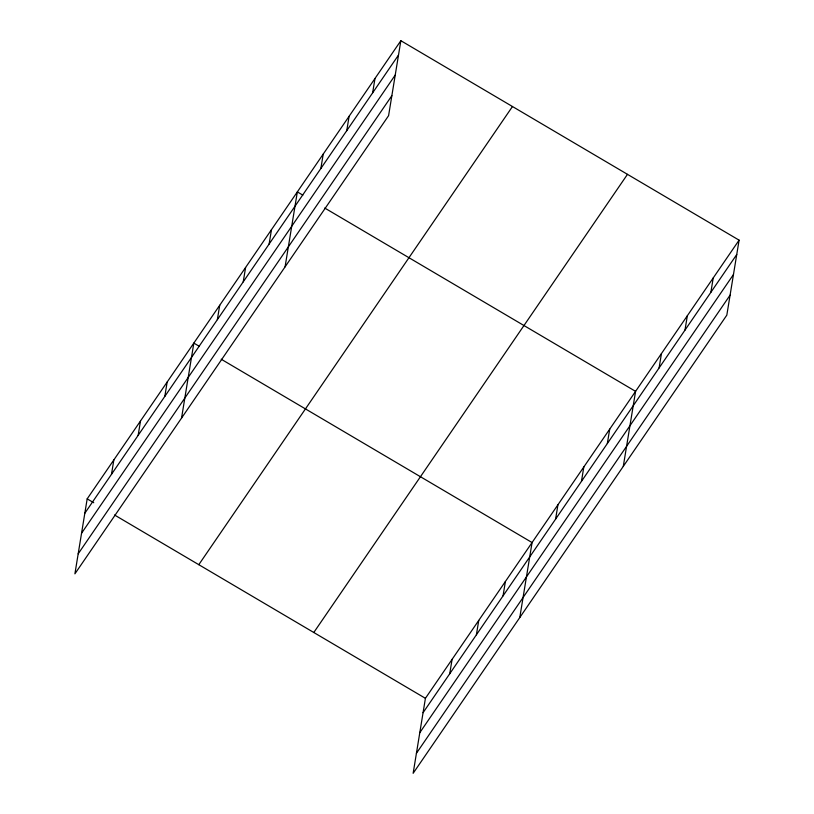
<?xml version="1.0" encoding="UTF-8"?>
<svg xmlns="http://www.w3.org/2000/svg" width="814" height="814" viewBox="0 0 814 814"><rect width="100%" height="100%" fill="white"/><g stroke="black" fill="none" stroke-linecap="round" stroke-linejoin="round"><path stroke-width="1.22" d="M400.854 40.7L87.179 498.86L74.908 573.839L388.583 115.68L400.854 40.7L739.092 240.161L726.821 315.14L413.146 773.3L425.417 698.32L739.092 240.161M111.487 474.287L113.848 459.92M138.156 435.348L140.507 420.98M164.815 396.398L167.165 382.031M181.553 418.06L193.834 343.091L199.308 346.316M217.358 319.658L219.709 305.291M243.233 281.858L245.594 267.491M269.119 244.058L271.469 229.69M285.073 266.87L297.344 191.89L302.818 195.126M320.869 168.467L323.219 154.1M346.754 130.667L349.104 116.3M372.629 92.867L374.979 78.5M449.725 673.748L452.085 659.381M476.394 634.808L478.744 620.441M503.052 595.858L505.402 581.491M519.79 617.521L532.071 542.551L221.194 359.218M555.596 519.118L557.946 504.751M581.471 481.318L583.821 466.951M607.346 443.518L609.706 429.151M623.3 466.33L635.581 391.351L324.705 208.028M659.106 367.928L661.456 353.561M684.981 330.128L687.342 315.761M710.866 292.328L713.217 277.961M84.829 513.237L398.504 55.067M81.553 533.231L395.228 75.071M78.185 553.835L391.86 95.676M198.799 564.682L512.474 106.522M313.797 632.498L627.482 174.338M423.066 712.698L736.741 254.528M419.79 732.692L733.465 274.532M416.412 753.296L730.097 295.136M87.179 498.86L93.752 502.737M114.54 514.997L425.417 698.32"/></g></svg>
